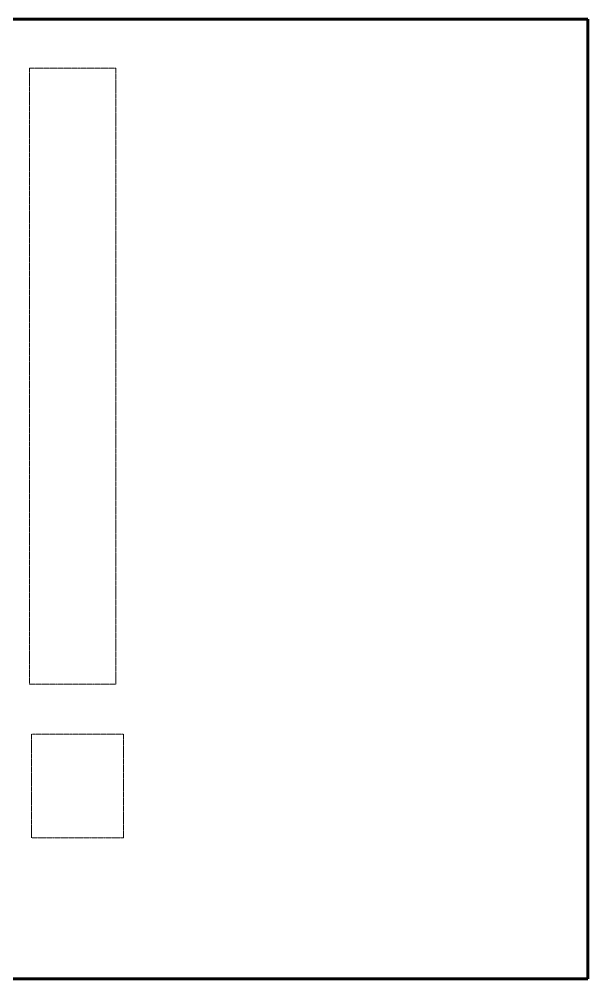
# Model space of a CAD drawing. Header units: millimetres. Extents: x -985956116104 to 1932156, y -552630487266 to 633586.
# Drawn here: x 15755 to 34590, y 8814 to 40568 of the extents above; entities that cross this region are included whole.
import ezdxf

# ---------------------------------------------------------------- set-up
doc = ezdxf.new("R2010")
doc.units = ezdxf.units.MM
doc.linetypes.add('DASHED', pattern=[0.75, 0.5, -0.25])
doc.layers.add('_basic (Основной)', color=4, linetype='Continuous', lineweight=60)
doc.layers.add('_НЕВИДИМЫЙ', color=1, linetype='DASHED', lineweight=20)

msp = doc.modelspace()

# ---------------------------------------------------------------- linework, layer by layer
at = {"layer": '_basic (Основной)', "transparency": 33554687}
for p, q in [((3979.776, 40568.193), (34589.946, 40568.193)), ((34589.946, 40568.193), (34589.946, 8813.717)), ((34589.946, 8813.717), (4408.891, 8813.717))]:
    msp.add_line(p, q, dxfattribs=at)
at = {"layer": '_НЕВИДИМЫЙ', "color": 1, "transparency": 33554687}
msp.add_lwpolyline([(16101.164, 38951.568), (18959.697, 38951.568), (18959.697, 18560.698), (16101.164, 18560.698)], close=True, dxfattribs=at)
at = {"layer": '_НЕВИДИМЫЙ', "transparency": 33554687}
msp.add_lwpolyline([(16164.687, 16909.101), (19213.789, 16909.101), (19213.789, 13478.862), (16164.687, 13478.862)], close=True, dxfattribs=at)

doc.saveas('drawing.dxf')
